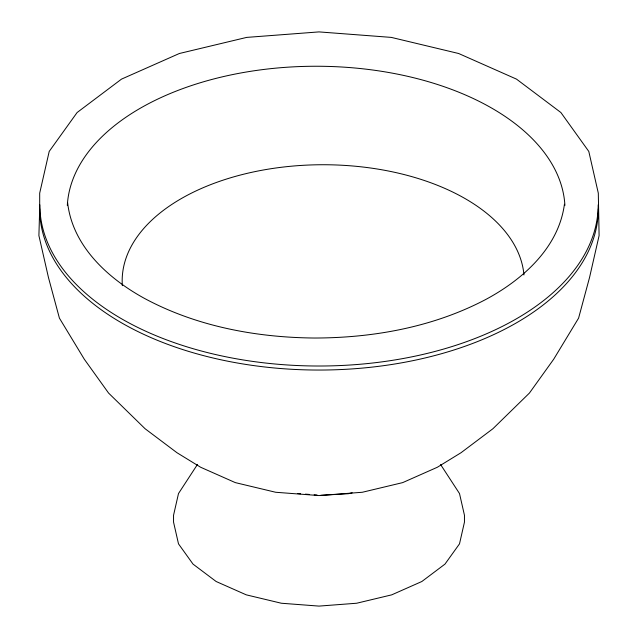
<?xml version="1.0" encoding="UTF-8"?>
<svg xmlns="http://www.w3.org/2000/svg" width="638" height="638" viewBox="0 0 638 638"><rect width="100%" height="100%" fill="white"/><g stroke="black" fill="none" stroke-linecap="round" stroke-linejoin="round"><path stroke-width="0.96" d="M39.692 208.793L38.902 235.613L48.448 277.466L59.406 318.123L84.312 359.234L108.58 393.072L145.073 428.72L176.989 452.733L200.651 467.255L235.318 482.615L275.68 492.265L319 495.559L362.32 492.265L402.682 482.615L437.349 467.255L461.011 452.733L492.927 428.72L529.42 393.072L553.688 359.234L578.594 318.123L589.552 277.466L599.098 235.613L598.308 193.154L588.794 151.421L560.89 112.527L516.501 79.128L458.65 53.504L391.293 37.395L319 31.9L246.707 37.395L179.35 53.504L121.499 79.128L77.11 112.527L49.206 151.421L39.692 193.154L39.692 208.793A279.308 161.254 0 0 0 319 370.048A279.308 161.254 0 0 0 598.308 208.793M564.431 204.224C558.633 247.983 522.323 279.923 485.39 299.677C433.05 327.142 373.31 337.925 314.59 338.028C256.061 337.51 196.528 326.385 144.611 298.48C108.093 278.503 72.405 246.116 67.596 202.469M197.469 464.432L178.496 493.549L173.544 515.281L173.544 522.123L178.496 543.855L193.027 564.112L216.146 581.505L246.268 594.847L281.35 603.237L319 606.1L356.65 603.237L391.732 594.847L421.854 581.505L444.973 564.112L459.504 543.855L464.456 522.123L464.456 515.281L459.504 493.549L440.579 464.512M352.184 492.799L348.348 493.716L320.675 495.319M297.643 493.541L300.554 493.764M305.411 494.131L309.294 494.426M314.143 494.793L317.062 495.016M598.189 204.822A279.189 161.191 0 0 1 319 366.013A279.189 161.191 0 0 1 39.811 204.822M67.317 205.468A248.916 143.709 0 0 1 316.065 66.248A248.916 143.709 0 0 1 564.901 205.412M122.352 285.657A201.018 116.06 0 0 1 313.92 164.859A201.018 116.06 0 0 1 523.957 274.946"/></g></svg>
